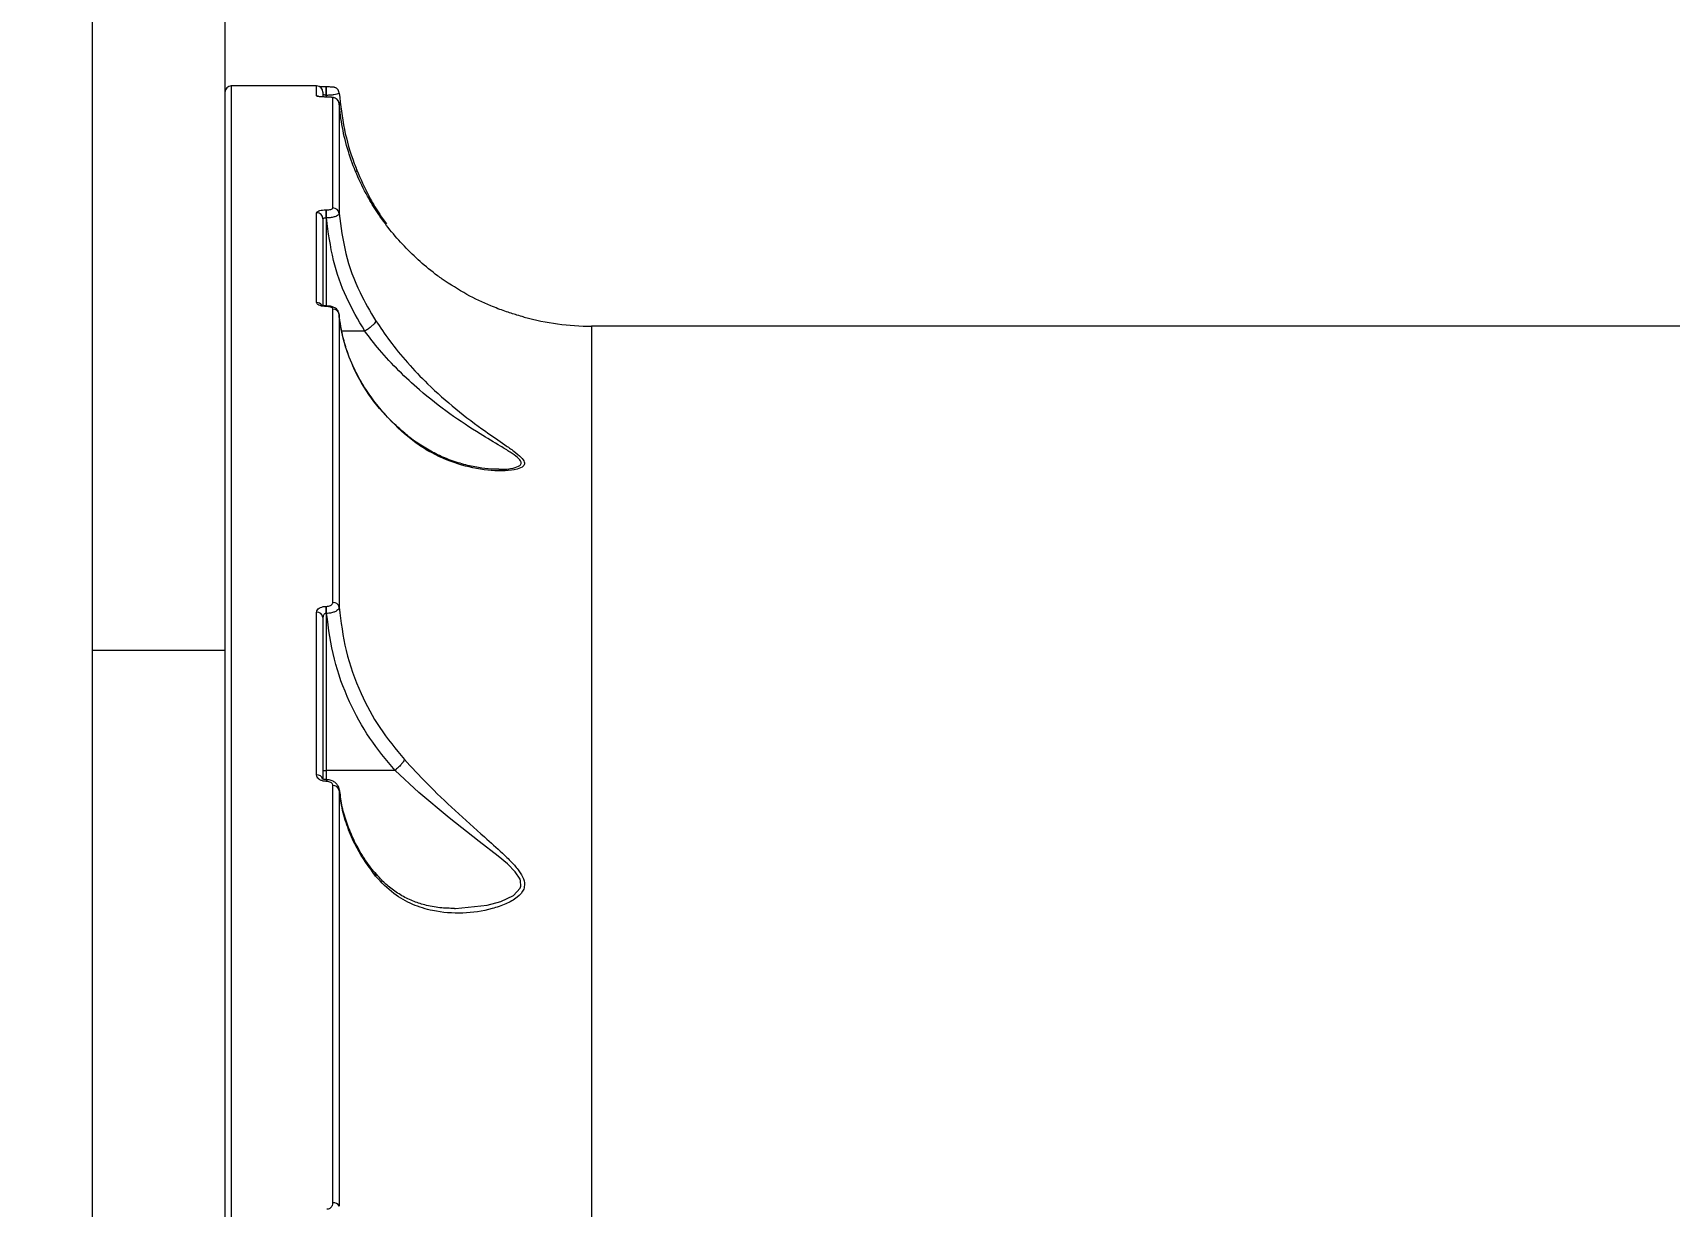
# Model space of a CAD drawing. Header units: millimetres. Extents: x -8327 to 9087, y -6583 to 5996.
# Drawn here: x -1316.4 to -1057.7, y 2905.8 to 3091.3 of the extents above; entities that cross this region are included whole.
import ezdxf

# ---------------------------------------------------------------- set-up
doc = ezdxf.new("R2010")
doc.units = ezdxf.units.MM
for name, color, linetype in [('DIKOM_ОБЪЕКТ', 7, 'Continuous'), ('DIKOM_РАЗМЕР_ЗОНА', 7, 'Continuous'), ('DIKOM_РАЗМЕР_ОБЪЕКТА', 7, 'Continuous')]:
    doc.layers.add(name, color=color, linetype=linetype)
doc.styles.add('style1', font='arial.ttf', dxfattribs={"width": 0.8})
doc.dimstyles.new('1-50', dxfattribs={"dimtxt": 300, "dimasz": 200, "dimexe": 100, "dimexo": 0, "dimgap": 100, "dimtad": 1, "dimtxsty": 'style1', "dimcen": 200, "dimclrd": 7, "dimclre": 7, "dimclrt": 7, "dimadec": 1, "dimazin": 2, "dimtfac": 1, "dimtmove": 0, "dimatfit": 2, "dimfxl": 0, "dimlwd": 25, "dimlwe": 18, "dimarcsym": 0})

# ---------------------------------------------------------------- blocks, each defined once
blk = doc.blocks.new('*D10')
at = {"layer": 'Defpoints', "color": 0, "transparency": 16777216}
for p in [(-465.57, 4500.84), (-6842.48, -4044.98), (-465.57, -4044.98)]:
    blk.add_point(p, dxfattribs=at)
at = {"layer": 'DIKOM_РАЗМЕР_ОБЪЕКТА', "color": 7, "lineweight": 18, "transparency": 16777216}
for p, q in [((-465.57, 4500.84), (-6942.48, 4500.84)), ((-465.57, -4044.98), (-6942.48, -4044.98))]:
    blk.add_line(p, q, dxfattribs=at)
at = {"layer": 'DIKOM_РАЗМЕР_ОБЪЕКТА', "color": 7, "lineweight": 25, "transparency": 16777216}
blk.add_line((-6842.48, 4300.84), (-6842.48, -3844.98), dxfattribs=at)
at = {"layer": 'DIKOM_РАЗМЕР_ОБЪЕКТА', "color": 7, "transparency": 16777216}
for points in [[(-6875.82, 4300.84), (-6809.15, 4300.84), (-6842.48, 4500.84)], [(-6875.82, -3844.98), (-6809.15, -3844.98), (-6842.48, -4044.98)]]:
    blk.add_solid(points, dxfattribs=at)
at = {"layer": 'DIKOM_РАЗМЕР_ОБЪЕКТА', "color": 7, "transparency": 16777216, "insert": (-7095.66, 227.93), "char_height": 300, "attachment_point": 5, "rotation": 90, "style": 'style1'}
blk.add_mtext('8550', dxfattribs=at)
blk = doc.blocks.new('*D11')
at = {"layer": 'Defpoints', "color": 0, "transparency": 16777216}
for p in [(-800.04, 5995.67), (-7876.63, -5539.81), (-800.04, -5539.81)]:
    blk.add_point(p, dxfattribs=at)
at = {"layer": 'DIKOM_РАЗМЕР_ЗОНА', "color": 7, "lineweight": 18, "transparency": 16777216}
for p, q in [((-800.04, 5995.67), (-7976.63, 5995.67)), ((-800.04, -5539.81), (-7976.63, -5539.81))]:
    blk.add_line(p, q, dxfattribs=at)
at = {"layer": 'DIKOM_РАЗМЕР_ЗОНА', "color": 7, "lineweight": 25, "transparency": 16777216}
blk.add_line((-7876.63, 5795.67), (-7876.63, -5339.81), dxfattribs=at)
at = {"layer": 'DIKOM_РАЗМЕР_ЗОНА', "color": 7, "transparency": 16777216}
for points in [[(-7909.96, 5795.67), (-7843.29, 5795.67), (-7876.63, 5995.67)], [(-7909.96, -5339.81), (-7843.29, -5339.81), (-7876.63, -5539.81)]]:
    blk.add_solid(points, dxfattribs=at)
at = {"layer": 'DIKOM_РАЗМЕР_ЗОНА', "color": 7, "transparency": 16777216, "insert": (-8129.8, 227.93), "char_height": 300, "attachment_point": 5, "rotation": 90, "style": 'style1'}
blk.add_mtext('11550', dxfattribs=at)

msp = doc.modelspace()

# ---------------------------------------------------------------- linework, layer by layer
at = {"layer": 'DIKOM_ОБЪЕКТ', "color": 7, "linetype": 'Continuous', "lineweight": 15}
for p, q in [((-1307.039, 3099.745), (-1307.039, 2993.707)), ((-1286.039, 3099.745), (-1286.039, 2993.707)), ((-1271.539, 3082.929), (-1285.039, 3082.929)), ((-1285.039, 3082.929), (-1285.039, 2663.931)), ((-1271.539, 3081.332), (-1271.539, 3082.929)), ((-1270.539, 3081.928), (-1270.539, 3081.325)), ((-1270.007, 3082.76), (-1270.039, 3082.76)), ((-1270.039, 3081.425), (-1270.039, 3082.76)), ((-1270.007, 3081.425), (-1270.039, 3081.425)), ((-1270.039, 3081.425), (-1270.039, 3081.173)), ((-1269.936, 3081.17), (-1270.039, 3081.17)), ((-1270.039, 3081.17), (-1270.039, 3081.166)), ((-1269.936, 3081.166), (-1270.039, 3081.166)), ((-1270.007, 3081.425), (-1270.007, 3082.76)), ((-1269.982, 3081.25), (-1270.007, 3081.425)), ((-1269.936, 3081.17), (-1269.936, 3081.166)), ((-1268.979, 3063.626), (-1268.979, 3081.056)), ((-1267.982, 3080.133), (-1267.982, 3062.742)), ((-1270.039, 3063.323), (-1269.984, 3063.323)), ((-1270.039, 3062.04), (-1270.039, 3063.323)), ((-1269.984, 3062.04), (-1269.984, 3063.323)), ((-1271.539, 3048.665), (-1271.539, 3062.867)), ((-1270.539, 3061.914), (-1270.539, 3048.288)), ((-1269.984, 3062.04), (-1270.039, 3062.04)), ((-1270.039, 3062.04), (-1270.039, 3048.122)), ((-1269.96, 3048.122), (-1270.039, 3048.122)), ((-1270.039, 3048.122), (-1270.039, 3048.039)), ((-1269.96, 3048.039), (-1270.039, 3048.039)), ((-1269.96, 3048.122), (-1269.96, 3048.121)), ((-1269.96, 3048.121), (-1269.96, 3048.039)), ((-1268.979, 3001.24), (-1268.979, 3047.628)), ((-1267.982, 3046.779), (-1267.982, 3000.493)), ((-857.989, 3044.929), (-1228.089, 3044.929)), ((-1228.089, 3044.929), (-1228.089, 2724.776)), ((-1263.925, 3044.158), (-1267.587, 3044.158)), ((-1271.539, 2973.97), (-1271.539, 2999.69)), ((-1270.539, 2998.888), (-1270.539, 2973.229)), ((-1270.039, 3000.63), (-1269.96, 3000.63)), ((-1270.039, 2999.5), (-1270.039, 3000.63)), ((-1270.039, 2999.5), (-1270.039, 2974.699)), ((-1269.96, 2999.5), (-1270.039, 2999.5)), ((-1269.96, 2999.5), (-1269.96, 3000.63)), ((-1307.039, 2993.707), (-1286.039, 2993.707)), ((-1307.039, 2993.707), (-1307.039, 2332.15)), ((-1286.039, 2993.707), (-1286.039, 2332.15)), ((-1259.152, 2974.699), (-1270.039, 2974.699)), ((-1270.039, 2974.699), (-1270.039, 2973.252)), ((-1269.984, 2973.219), (-1270.039, 2973.219)), ((-1270.039, 2973.219), (-1270.039, 2972.957)), ((-1269.984, 2972.957), (-1270.039, 2972.957)), ((-1269.984, 2973.219), (-1269.984, 2972.957)), ((-1268.979, 2906.301), (-1268.979, 2972.278)), ((-1267.982, 2971.595), (-1267.982, 2905.764)), ((-1267.789, 2970.812), (-1267.91, 2971.692))]:
    msp.add_line(p, q, dxfattribs=at)
at = {"layer": 'DIKOM_ОБЪЕКТ', "color": 7, "linetype": 'Continuous', "lineweight": 15, "flags": 128}
for points in [[(-1270.539, 2974.536), (-1270.53, 2974.568), (-1270.501, 2974.598), (-1270.455, 2974.626), (-1270.393, 2974.651), (-1270.317, 2974.671), (-1270.231, 2974.686), (-1270.137, 2974.696), (-1270.039, 2974.699)], [(-1249.735, 2952.859), (-1249.606, 2952.847), (-1244.584, 2953.377), (-1242.407, 2953.98), (-1240.422, 2954.925), (-1239.35, 2956.071), (-1239.25, 2956.375), (-1239.295, 2957.232), (-1239.392, 2957.496), (-1240.139, 2958.629), (-1241.398, 2959.893), (-1242.871, 2961.138), (-1245.848, 2963.457), (-1250.615, 2967.179), (-1255.406, 2971.217), (-1259.148, 2974.699), (-1259.149, 2974.699), (-1259.149, 2974.699)]]:
    msp.add_lwpolyline(points, dxfattribs=at)
at = {"layer": 'DIKOM_ОБЪЕКТ', "color": 7, "linetype": 'Continuous', "lineweight": 15}
for centre, radius, start, end in [((-1285.039, 3081.928), 1, 90, 180), ((-1271.539, 3081.928), 1, 0, 90), ((-1271.54, 3080.328), 1.004, 63.24567, 89.98023), ((-1268.977, 3080.058), 0.998, 4.33911, 90.11253), ((-1268.96, 3062.644), 0.982, 5.72018, 91.15403), ((-1271.516, 3061.89), 0.977, 1.42438, 91.37408), ((-1271.528, 3047.637), 1.028, 37.70242, 90.63395), ((-1268.943, 3046.66), 0.968, 7.05177, 92.14842), ((-1228.089, 3084.928), 40, 254.58804, 270), ((-1268.9, 3000.306), 0.937, 11.51959, 94.85027), ((-1271.45, 2998.777), 0.917, 6.96926, 95.58129), ((-1271.441, 2973.028), 0.947, 20.93835, 95.96773), ((-1268.876, 2971.359), 0.925, 14.81874, 96.40289), ((-1268.83, 2905.385), 0.928, 24.11841, 99.28825)]:
    msp.add_arc(centre, radius, start, end, dxfattribs=at)
for points, knots in [([(-1270.039, 3081.166), (-1270.109, 3081.166), (-1270.352, 3081.168), (-1270.747, 3081.182), (-1271.156, 3081.217), (-1271.472, 3081.269), (-1271.516, 3081.31), (-1271.539, 3081.332)], [0, 0, 0, 0, 0.0795791, 0.2757246, 0.4707574, 0.7105402, 1, 1, 1, 1]), ([(-1270.129, 3081.172), (-1270.196, 3081.172), (-1270.393, 3081.173), (-1270.701, 3081.187), (-1270.986, 3081.21), (-1271.148, 3081.235), (-1271.16, 3081.238), (-1271.165, 3081.239)], [0, 0, 0, 0, 0.1214606, 0.36045999, 0.61941978, 0.87170479, 1, 1, 1, 1]), ([(-1270.039, 3082.76), (-1270.053, 3082.76), (-1270.232, 3082.759), (-1270.574, 3082.763), (-1270.914, 3082.768), (-1271.024, 3082.772), (-1271.04, 3082.772)], [0, 0, 0, 0, 0.0353364, 0.4770388, 0.9270275, 1, 1, 1, 1]), ([(-1270.039, 3081.425), (-1270.082, 3081.428), (-1270.137, 3081.431), (-1270.24, 3081.454), (-1270.35, 3081.499), (-1270.46, 3081.588), (-1270.527, 3081.693), (-1270.535, 3081.767), (-1270.539, 3081.803)], [0, 0, 0, 0, 0.1272389, 0.1625582, 0.3404555, 0.5454844, 0.7831862, 1, 1, 1, 1]), ([(-1267.986, 3081.809), (-1267.985, 3081.815), (-1267.974, 3081.937), (-1268.062, 3082.149), (-1268.216, 3082.392), (-1268.398, 3082.551), (-1268.572, 3082.648), (-1268.72, 3082.698), (-1268.826, 3082.72), (-1268.91, 3082.732), (-1269.049, 3082.743), (-1269.276, 3082.752), (-1269.655, 3082.759), (-1269.897, 3082.76), (-1270.007, 3082.76)], [0, 0, 0, 0, 0.0056554, 0.1255497, 0.2215623, 0.3025565, 0.3710468, 0.4265629, 0.4668966, 0.5036534, 0.5646954, 0.7523848, 0.8880523, 1, 1, 1, 1]), ([(-1267.986, 3081.809), (-1267.985, 3081.815), (-1267.974, 3081.937), (-1268.062, 3082.149), (-1268.216, 3082.392), (-1268.398, 3082.551), (-1268.572, 3082.648), (-1268.72, 3082.698), (-1268.826, 3082.72), (-1268.91, 3082.732), (-1269.049, 3082.743), (-1269.276, 3082.752), (-1269.655, 3082.759), (-1269.897, 3082.76), (-1270.007, 3082.76)], [0, 0, 0, 0, 0.0056554, 0.1255497, 0.2215623, 0.3025565, 0.3710468, 0.4265629, 0.4668966, 0.5036534, 0.5646954, 0.7523848, 0.8880523, 1, 1, 1, 1]), ([(-1267.982, 3081.801), (-1267.996, 3081.77), (-1268.027, 3081.704), (-1268.318, 3081.604), (-1268.78, 3081.517), (-1269.361, 3081.452), (-1269.79, 3081.434), (-1270.007, 3081.425)], [0, 0, 0, 0, 0.1847906, 0.3988086, 0.6012472, 0.7990051, 1, 1, 1, 1]), ([(-1267.983, 3080.14), (-1267.983, 3080.141), (-1267.966, 3080.262), (-1268.062, 3080.483), (-1268.22, 3080.738), (-1268.417, 3080.907), (-1268.611, 3081.011), (-1268.806, 3081.077), (-1269.042, 3081.124), (-1269.357, 3081.155), (-1269.718, 3081.171), (-1269.911, 3081.169), (-1269.974, 3081.168)], [0, 0, 0, 0, 0.0006014, 0.1306776, 0.2350644, 0.3261014, 0.4090668, 0.4910153, 0.6064657, 0.7971319, 0.933952, 1, 1, 1, 1]), ([(-1268.979, 3081.056), (-1268.996, 3081.072), (-1269.024, 3081.1), (-1269.229, 3081.134), (-1269.486, 3081.155), (-1269.736, 3081.165), (-1269.89, 3081.166), (-1269.936, 3081.166)], [0, 0, 0, 0, 0.302591, 0.5347009, 0.7255415, 0.9171573, 1, 1, 1, 1]), ([(-1267.982, 3081.801), (-1267.763, 3079.877), (-1267.334, 3076.104), (-1266.148, 3072.093), (-1265.351, 3070.015), (-1265.224, 3069.684)], [0, 0, 0, 0, 0.4665328, 0.9150116, 1, 1, 1, 1]), ([(-1251.697, 3052.386), (-1251.94, 3052.561), (-1253.163, 3053.44), (-1255.228, 3055.127), (-1258.595, 3058.384), (-1261.35, 3061.869), (-1263.704, 3065.744), (-1265.277, 3068.957), (-1266.6, 3072.586), (-1267.555, 3076.317), (-1267.84, 3078.861), (-1267.982, 3080.133)], [0, 0, 0, 0, 0.0242961, 0.1222449, 0.220216, 0.4215145, 0.5118854, 0.6322371, 0.7525927, 0.8762961, 1, 1, 1, 1]), ([(-1265.224, 3069.684), (-1265.22, 3069.675), (-1265.192, 3069.604), (-1265.192, 3069.491), (-1265.311, 3069.362), (-1265.341, 3069.329)], [0, 0, 0, 0, 0.09096799, 0.77181462, 1, 1, 1, 1]), ([(-1265.224, 3069.684), (-1264.603, 3068.253), (-1263.597, 3065.933), (-1261.906, 3063.053), (-1260.915, 3061.683), (-1260.503, 3061.114)], [0, 0, 0, 0, 0.4841001, 0.7856241, 1, 1, 1, 1]), ([(-1271.539, 3062.867), (-1271.523, 3062.918), (-1271.49, 3063.021), (-1271.231, 3063.158), (-1270.85, 3063.261), (-1270.428, 3063.316), (-1270.15, 3063.321), (-1270.039, 3063.323)], [0, 0, 0, 0, 0.215053, 0.4299505, 0.6447152, 0.8591818, 1, 1, 1, 1]), ([(-1269.984, 3063.323), (-1269.91, 3063.325), (-1269.722, 3063.329), (-1269.44, 3063.365), (-1269.185, 3063.434), (-1269.013, 3063.525), (-1268.991, 3063.592), (-1268.979, 3063.626)], [0, 0, 0, 0, 0.14226579, 0.35700012, 0.5715515, 0.785738, 1, 1, 1, 1]), ([(-1270.039, 3062.04), (-1270.076, 3062.039), (-1270.169, 3062.038), (-1270.31, 3062.023), (-1270.437, 3061.995), (-1270.523, 3061.957), (-1270.534, 3061.929), (-1270.539, 3061.914)], [0, 0, 0, 0, 0.14055314, 0.35518213, 0.56987413, 0.78497093, 1, 1, 1, 1]), ([(-1267.982, 3062.742), (-1268.004, 3062.67), (-1268.048, 3062.526), (-1268.391, 3062.325), (-1268.898, 3062.164), (-1269.462, 3062.068), (-1269.836, 3062.048), (-1269.984, 3062.04)], [0, 0, 0, 0, 0.2142837, 0.4283194, 0.6427494, 0.8576259, 1, 1, 1, 1]), ([(-1263.925, 3044.158), (-1264.946, 3045.911), (-1267.014, 3049.457), (-1269.137, 3055.496), (-1269.692, 3059.785), (-1269.984, 3062.04)], [0, 0, 0, 0, 0.3165616, 0.6406693, 1, 1, 1, 1]), ([(-1267.982, 3062.742), (-1267.703, 3060.627), (-1267.139, 3056.34), (-1265.061, 3050.631), (-1263.074, 3047.265), (-1262.215, 3045.809)], [0, 0, 0, 0, 0.3558624, 0.7214882, 1, 1, 1, 1]), ([(-1238.718, 3046.366), (-1238.751, 3046.374), (-1238.837, 3046.396), (-1239.972, 3046.705), (-1241.773, 3047.272), (-1244.474, 3048.299), (-1247.843, 3049.858), (-1250.404, 3051.538), (-1251.697, 3052.386)], [0, 0, 0, 0, 0.07301052, 0.18587776, 0.33674211, 0.49160417, 0.74344719, 1, 1, 1, 1]), ([(-1270.039, 3048.039), (-1270.126, 3048.041), (-1270.383, 3048.047), (-1270.801, 3048.112), (-1271.207, 3048.253), (-1271.486, 3048.447), (-1271.522, 3048.593), (-1271.539, 3048.665)], [0, 0, 0, 0, 0.1082672, 0.3204302, 0.5430854, 0.7715622, 1, 1, 1, 1]), ([(-1270.039, 3048.125), (-1270.099, 3048.125), (-1270.255, 3048.125), (-1270.477, 3048.157), (-1270.651, 3048.201), (-1270.748, 3048.243), (-1270.749, 3048.244), (-1270.749, 3048.244)], [0, 0, 0, 0, 0.1627423, 0.428381, 0.6544691, 0.8457583, 1, 1, 1, 1]), ([(-1268.005, 3046.821), (-1268.018, 3046.937), (-1268.047, 3047.192), (-1268.272, 3047.523), (-1268.599, 3047.805), (-1269.071, 3048.016), (-1269.557, 3048.128), (-1269.88, 3048.11), (-1269.96, 3048.105)], [0, 0, 0, 0, 0.132929, 0.2915483, 0.4528841, 0.6479709, 0.9136613, 1, 1, 1, 1]), ([(-1268.979, 3047.628), (-1268.991, 3047.676), (-1269.014, 3047.773), (-1269.196, 3047.9), (-1269.461, 3047.992), (-1269.733, 3048.034), (-1269.901, 3048.038), (-1269.96, 3048.039)], [0, 0, 0, 0, 0.2288559, 0.4578556, 0.6784902, 0.8883218, 1, 1, 1, 1]), ([(-1267.533, 3043.911), (-1267.546, 3043.957), (-1267.802, 3044.903), (-1267.948, 3045.88), (-1267.987, 3046.808), (-1267.988, 3046.821)], [0, 0, 0, 0, 0.0477237, 0.9864637, 1, 1, 1, 1]), ([(-1257.671, 3027.896), (-1259.043, 3029.203), (-1261.821, 3031.851), (-1264.488, 3035.828), (-1266.303, 3039.591), (-1267.467, 3043.048), (-1267.81, 3045.53), (-1267.982, 3046.779)], [0, 0, 0, 0, 0.2398816, 0.4858712, 0.6394199, 0.8185442, 1, 1, 1, 1]), ([(-1262.215, 3045.809), (-1262.215, 3045.796), (-1262.215, 3045.744), (-1262.26, 3045.595), (-1262.444, 3045.312), (-1262.832, 3044.922), (-1263.342, 3044.514), (-1263.726, 3044.278), (-1263.918, 3044.16)], [0, 0, 0, 0, 0.0380935, 0.1491972, 0.3619023, 0.574591, 0.7872731, 1, 1, 1, 1]), ([(-1262.215, 3045.809), (-1261.499, 3044.751), (-1259.962, 3042.48), (-1257.173, 3039.09), (-1253.666, 3035.404), (-1249.499, 3031.711), (-1245.313, 3028.584), (-1242.22, 3026.485), (-1240.322, 3025.145), (-1239.192, 3024.228), (-1238.752, 3023.619), (-1238.649, 3023.148), (-1238.843, 3022.686), (-1239.926, 3022.231), (-1241.727, 3022.018), (-1244.673, 3022.091), (-1248.659, 3022.821), (-1252.582, 3024.408), (-1255.59, 3026.211), (-1256.975, 3027.333), (-1257.671, 3027.896)], [0, 0, 0, 0, 0.05905591, 0.12677419, 0.19653284, 0.28999718, 0.38619488, 0.45277166, 0.48643392, 0.52090759, 0.54891548, 0.55425213, 0.58004724, 0.61521171, 0.66173565, 0.70949361, 0.80614127, 0.90560522, 0.95255531, 1, 1, 1, 1]), ([(-1257.804, 3028.177), (-1258.207, 3028.521), (-1259.401, 3029.542), (-1261.128, 3031.399), (-1262.987, 3033.724), (-1264.574, 3036.178), (-1265.877, 3038.729), (-1266.899, 3041.312), (-1267.325, 3043.058), (-1267.533, 3043.911)], [0, 0, 0, 0, 0.0775309, 0.229781, 0.3835007, 0.5385745, 0.6945211, 0.8507682, 1, 1, 1, 1]), ([(-1263.918, 3044.16), (-1263.919, 3044.159), (-1263.922, 3044.158), (-1263.924, 3044.158), (-1263.925, 3044.158)], [0, 0, 0, 0, 0.6009552, 1, 1, 1, 1]), ([(-1242.761, 3022.318), (-1242.672, 3022.315), (-1241.825, 3022.278), (-1240.571, 3022.428), (-1239.388, 3022.806), (-1239.177, 3023.224), (-1239.286, 3023.647), (-1239.76, 3024.199), (-1240.943, 3025.025), (-1242.937, 3026.244), (-1246.157, 3028.15), (-1250.537, 3031.017), (-1254.869, 3034.397), (-1258.594, 3037.847), (-1261.496, 3041.004), (-1263.203, 3043.158), (-1263.918, 3044.159), (-1263.918, 3044.16)], [0, 0, 0, 0, 0.0082965, 0.0791712, 0.1292304, 0.1648079, 0.1721549, 0.2112386, 0.2601375, 0.3109847, 0.4114739, 0.5547439, 0.7014049, 0.8050077, 0.9110133, 0.9999505, 1, 1, 1, 1]), ([(-1257.833, 3028.146), (-1257.791, 3028.106), (-1257.72, 3028.039), (-1257.685, 3027.937), (-1257.671, 3027.896)], [0, 0, 0, 0, 0.5964061, 1, 1, 1, 1]), ([(-1242.761, 3022.31), (-1243.154, 3022.315), (-1244.18, 3022.33), (-1246.026, 3022.552), (-1248.307, 3023.043), (-1250.677, 3023.812), (-1252.951, 3024.823), (-1255.046, 3026.044), (-1256.656, 3027.159), (-1257.531, 3027.948), (-1257.796, 3028.187)], [0, 0, 0, 0, 0.0825632, 0.2156361, 0.3635482, 0.5207025, 0.6687345, 0.809643, 0.9424192, 1, 1, 1, 1]), ([(-1269.96, 3000.63), (-1269.852, 3000.636), (-1269.638, 3000.649), (-1269.351, 3000.748), (-1269.131, 3000.893), (-1269.001, 3001.066), (-1268.986, 3001.186), (-1268.979, 3001.24)], [0, 0, 0, 0, 0.2040168, 0.4080361, 0.613554, 0.8266177, 1, 1, 1, 1]), ([(-1271.539, 2999.69), (-1271.529, 2999.774), (-1271.506, 2999.961), (-1271.303, 3000.227), (-1270.964, 3000.451), (-1270.528, 3000.601), (-1270.202, 3000.62), (-1270.039, 3000.63)], [0, 0, 0, 0, 0.1741458, 0.3895552, 0.5958228, 0.7978648, 1, 1, 1, 1]), ([(-1270.039, 2999.5), (-1270.085, 2999.496), (-1270.14, 2999.491), (-1270.244, 2999.451), (-1270.354, 2999.379), (-1270.464, 2999.232), (-1270.529, 2999.062), (-1270.536, 2998.943), (-1270.539, 2998.888)], [0, 0, 0, 0, 0.14446771, 0.17542415, 0.36260509, 0.57101487, 0.80479326, 1, 1, 1, 1]), ([(-1267.982, 3000.493), (-1267.997, 3000.411), (-1268.032, 3000.227), (-1268.299, 2999.957), (-1268.744, 2999.721), (-1269.317, 2999.552), (-1269.745, 2999.517), (-1269.96, 2999.5)], [0, 0, 0, 0, 0.1700262, 0.3807611, 0.5866646, 0.7931162, 1, 1, 1, 1]), ([(-1259.152, 2974.699), (-1260.541, 2976.363), (-1263.353, 2979.731), (-1266.57, 2985.681), (-1269.017, 2992.299), (-1269.643, 2997.077), (-1269.96, 2999.5)], [0, 0, 0, 0, 0.2328929, 0.4712965, 0.7319728, 1, 1, 1, 1]), ([(-1267.982, 3000.493), (-1267.698, 2998.193), (-1267.12, 2993.525), (-1264.804, 2987.126), (-1261.701, 2981.307), (-1259.025, 2978.06), (-1257.671, 2976.418)], [0, 0, 0, 0, 0.2625636, 0.5326624, 0.7636513, 1, 1, 1, 1]), ([(-1257.671, 2976.418), (-1256.498, 2975.153), (-1253.941, 2972.397), (-1249.621, 2968.265), (-1245.545, 2964.639), (-1242.564, 2961.996), (-1240.741, 2960.227), (-1239.555, 2958.88), (-1238.748, 2957.531), (-1238.631, 2956.545), (-1238.918, 2955.527), (-1239.825, 2954.494), (-1241.643, 2953.506), (-1244.543, 2952.525), (-1248.493, 2951.959), (-1252.753, 2952.271), (-1256.398, 2953.408), (-1259.503, 2955.084), (-1261.287, 2956.979), (-1262.215, 2957.964)], [0, 0, 0, 0, 0.0790192, 0.1721799, 0.2680579, 0.3287288, 0.3610582, 0.393898, 0.4223322, 0.4513191, 0.4599423, 0.4989922, 0.5446039, 0.5914339, 0.6876206, 0.7865793, 0.854676, 0.9244434, 1, 1, 1, 1]), ([(-1257.671, 2976.418), (-1257.686, 2976.381), (-1257.729, 2976.274), (-1257.88, 2976.017), (-1258.185, 2975.62), (-1258.638, 2975.138), (-1258.979, 2974.846), (-1259.149, 2974.699)], [0, 0, 0, 0, 0.0873253, 0.2536087, 0.5023858, 0.7511899, 1, 1, 1, 1]), ([(-1270.039, 2972.957), (-1270.15, 2972.962), (-1270.428, 2972.975), (-1270.85, 2973.096), (-1271.231, 2973.325), (-1271.489, 2973.629), (-1271.523, 2973.856), (-1271.539, 2973.97)], [0, 0, 0, 0, 0.1408271, 0.355308, 0.5700577, 0.7849836, 1, 1, 1, 1]), ([(-1270.039, 2973.222), (-1270.095, 2973.223), (-1270.219, 2973.225), (-1270.386, 2973.268), (-1270.507, 2973.32), (-1270.574, 2973.368), (-1270.576, 2973.372), (-1270.578, 2973.374)], [0, 0, 0, 0, 0.1827543, 0.4090881, 0.6115192, 0.8032866, 1, 1, 1, 1]), ([(-1268.004, 2971.68), (-1268.001, 2971.713), (-1267.986, 2971.935), (-1268.176, 2972.32), (-1268.54, 2972.762), (-1269.084, 2973.074), (-1269.597, 2973.229), (-1269.91, 2973.204), (-1269.984, 2973.198)], [0, 0, 0, 0, 0.0373207, 0.2455917, 0.4492032, 0.6712216, 0.9223008, 1, 1, 1, 1]), ([(-1268.979, 2972.278), (-1268.991, 2972.354), (-1269.013, 2972.507), (-1269.185, 2972.71), (-1269.44, 2972.863), (-1269.722, 2972.946), (-1269.91, 2972.954), (-1269.984, 2972.957)], [0, 0, 0, 0, 0.2143197, 0.4284115, 0.6429825, 0.8577426, 1, 1, 1, 1]), ([(-1259.149, 2974.699), (-1259.15, 2974.699), (-1259.15, 2974.699), (-1259.151, 2974.699), (-1259.152, 2974.699), (-1259.152, 2974.699)], [0, 0, 0, 0, 0.3895784, 0.8281748, 1, 1, 1, 1]), ([(-1262.215, 2957.964), (-1263.264, 2959.411), (-1264.972, 2961.768), (-1266.551, 2965.31), (-1267.543, 2968.393), (-1267.834, 2970.515), (-1267.982, 2971.595)], [0, 0, 0, 0, 0.3422194, 0.5572688, 0.7746041, 1, 1, 1, 1]), ([(-1262.314, 2958.473), (-1262.614, 2958.838), (-1263.525, 2959.948), (-1264.76, 2961.925), (-1266.029, 2964.382), (-1266.983, 2966.935), (-1267.58, 2969.088), (-1267.738, 2970.392), (-1267.789, 2970.812)], [0, 0, 0, 0, 0.0974984, 0.2958449, 0.4963863, 0.6988628, 0.9028246, 1, 1, 1, 1]), ([(-1262.377, 2958.424), (-1262.33, 2958.371), (-1262.24, 2958.269), (-1262.216, 2958.093), (-1262.215, 2957.99), (-1262.215, 2957.964)], [0, 0, 0, 0, 0.4444448, 0.8582325, 1, 1, 1, 1]), ([(-1249.735, 2952.858), (-1250.514, 2952.877), (-1252.117, 2952.917), (-1254.347, 2953.349), (-1256.436, 2954.018), (-1258.295, 2954.945), (-1259.98, 2956.136), (-1261.309, 2957.328), (-1262.015, 2958.189), (-1262.29, 2958.523)], [0, 0, 0, 0, 0.1651255, 0.3400887, 0.4860102, 0.6407011, 0.7905195, 0.9185989, 1, 1, 1, 1]), ([(-1269.936, 2905.335), (-1269.842, 2905.343), (-1269.653, 2905.359), (-1269.401, 2905.482), (-1269.191, 2905.667), (-1269.034, 2905.926), (-1268.982, 2906.15), (-1268.98, 2906.282), (-1268.979, 2906.301)], [0, 0, 0, 0, 0.167296, 0.3344425, 0.5090709, 0.7130551, 0.957756, 1, 1, 1, 1])]:
    msp.add_open_spline(points, degree=3, knots=knots, dxfattribs=at)

# ---------------------------------------------------------------- dimensions: what is measured, and where the dimension line sits
at = {"layer": 'DIKOM_РАЗМЕР_ЗОНА'}
dim = msp.add_linear_dim(base=(-7876.626, -5539.809), p1=(-800.039, 5995.666), p2=(-800.039, -5539.809), angle=90, text='11550', dimstyle='1-50', dxfattribs=at)
dim.commit()
dim.dimension.update_dxf_attribs({"geometry": '*D11', "text_midpoint": (-7876.626, 227.928), "dimtype": 160})
at = {"layer": 'DIKOM_РАЗМЕР_ОБЪЕКТА'}
dim = msp.add_linear_dim(base=(-6842.485, -4044.984), p1=(-465.572, 4500.841), p2=(-465.572, -4044.984), angle=90, text='8550', dimstyle='1-50', dxfattribs=at)
dim.commit()
dim.dimension.update_dxf_attribs({"geometry": '*D10', "text_midpoint": (-6842.485, 227.928), "dimtype": 160})

doc.saveas('drawing.dxf')
